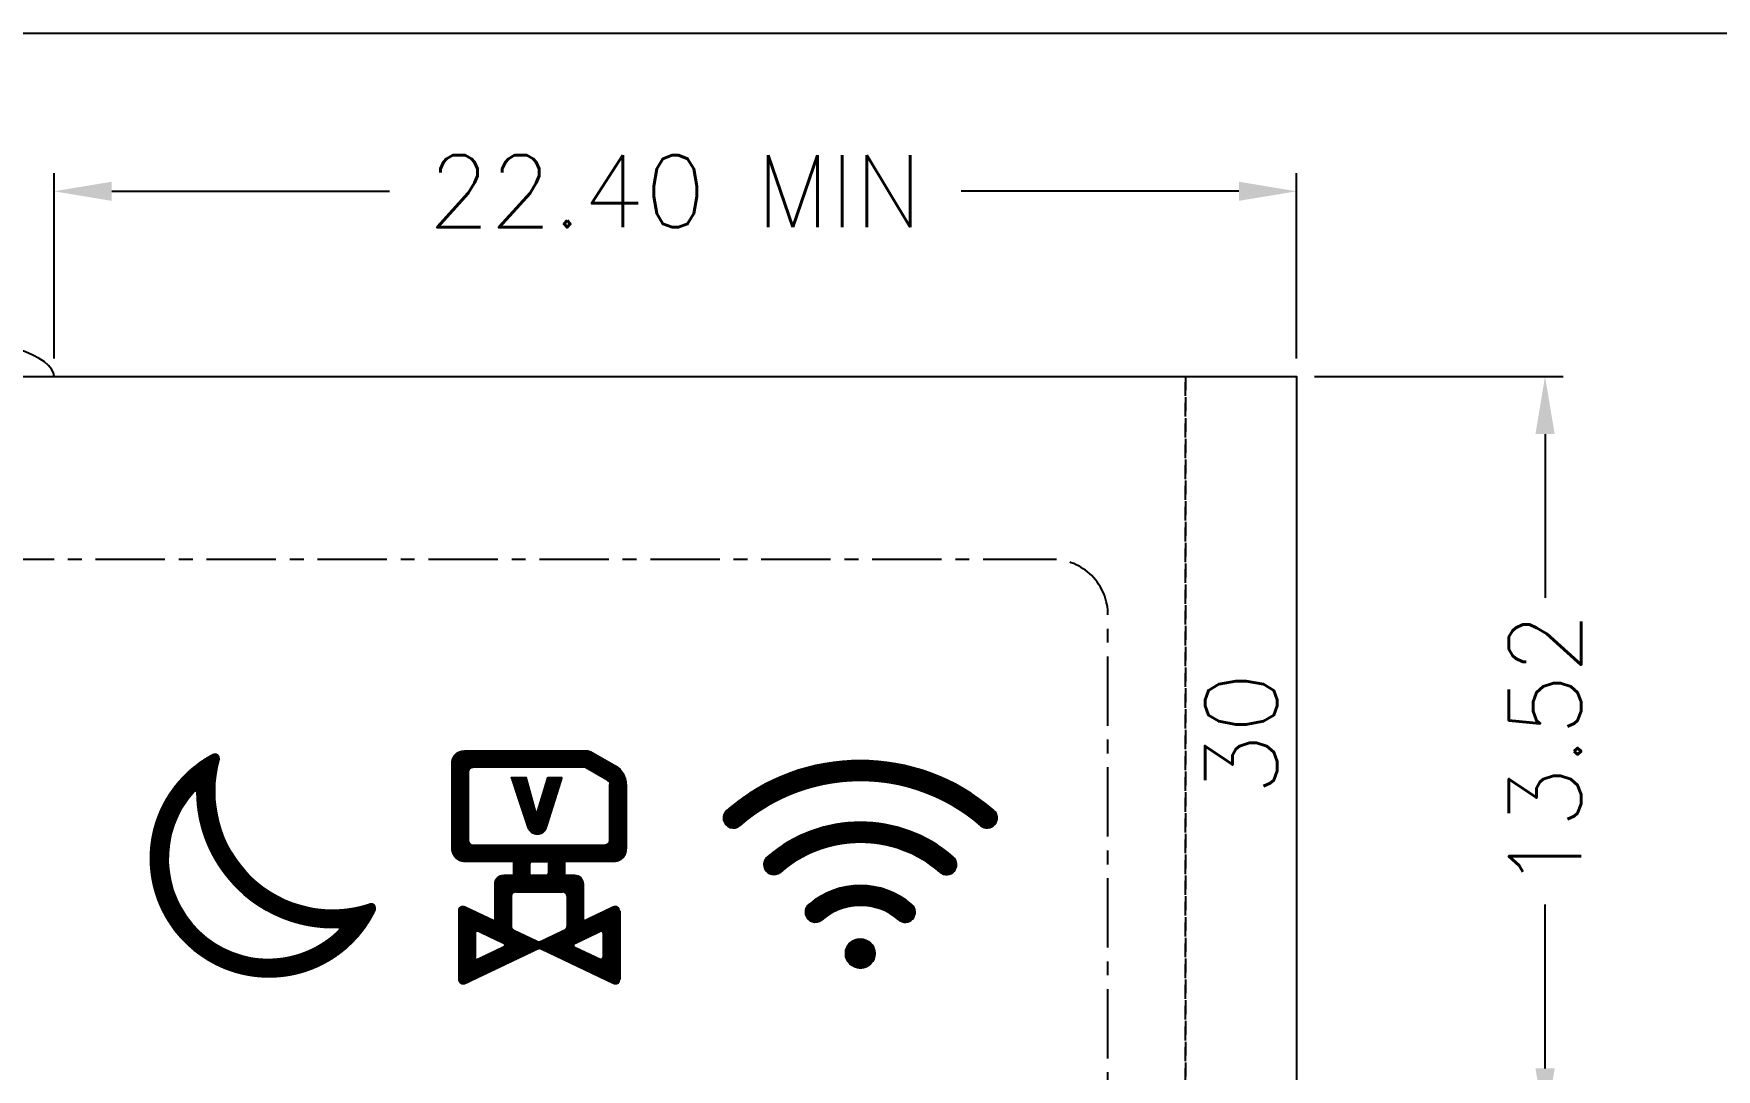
# Model space of a CAD drawing. Header units: millimetres. Extents: x 1826 to 2116, y 1670 to 1795.
# Drawn here: x 1921.2 to 1951.54, y 1776.48 to 1795.16 of the extents above; entities that cross this region are included whole.
import ezdxf
from ezdxf.enums import TextEntityAlignment as Align

# ---------------------------------------------------------------- set-up
doc = ezdxf.new("R2010")
doc.units = ezdxf.units.MM
doc.linetypes.add('CENTER', pattern=[2, 1.25, -0.25, 0.25, -0.25])
doc.linetypes.add('DASHED2', pattern=[0.375, 0.25, -0.125])
for name, color, linetype in [('05___PRT_ALL_DTM_CSYS', 7, 'Continuous'), ('DIM', 3, 'Continuous'), ('DWG', 7, 'Continuous')]:
    doc.layers.add(name, color=color, linetype=linetype)
doc.styles.add('ROMANS', font='romans.shx')
doc.dimstyles.new('LCDDIM', dxfattribs={"dimtxt": 0.85, "dimasz": 0.68, "dimexe": 0.2125, "dimexo": 0.2125, "dimgap": 0.17, "dimtad": 0, "dimzin": 0, "dimdsep": 46, "dimtxsty": 'ROMANS', "dimcen": 2.5, "dimadec": 0, "dimazin": 0, "dimtfac": 1, "dimtofl": 0, "dimtmove": 0, "dimatfit": 0, "dimfxl": 0, "dimarcsym": 0})

# ---------------------------------------------------------------- blocks, each defined once
blk = doc.blocks.new('*D4')
at = {"layer": 'DEFPOINTS', "color": 0, "transparency": 16777216}
for p in [(1943.969, 1792.316), (1921.569, 1788.976), (1943.969, 1788.976)]:
    blk.add_point(p, dxfattribs=at)
at = {"layer": 'DIM', "color": 0, "lineweight": -2, "transparency": 16777216}
for p, q in [((1921.569, 1789.301), (1921.569, 1792.641)), ((1943.969, 1789.301), (1943.969, 1792.641)), ((1922.609, 1792.316), (1927.619, 1792.316)), ((1942.929, 1792.316), (1937.92, 1792.316))]:
    blk.add_line(p, q, dxfattribs=at)
at = {"layer": 'DIM', "color": 0, "transparency": 16777216}
for points in [[(1922.609, 1792.489), (1922.609, 1792.143), (1921.569, 1792.316)], [(1942.929, 1792.489), (1942.929, 1792.143), (1943.969, 1792.316)]]:
    blk.add_solid(points, dxfattribs=at)
at = {"layer": 'DIM', "color": 0, "transparency": 16777216, "insert": (1932.769, 1792.316), "char_height": 1.3, "attachment_point": 5, "style": 'ROMANS'}
blk.add_mtext('22.40 MIN', dxfattribs=at)
blk = doc.blocks.new('*D5')
at = {"layer": 'DEFPOINTS', "color": 0, "transparency": 16777216}
for p in [(1911.569, 1792.316), (1911.569, 1788.976), (1921.569, 1788.976)]:
    blk.add_point(p, dxfattribs=at)
at = {"layer": 'DIM', "color": 0, "lineweight": -2, "transparency": 16777216}
for p, q in [((1911.569, 1789.301), (1911.569, 1792.641)), ((1921.569, 1789.301), (1921.569, 1792.641)), ((1910.529, 1792.316), (1909.489, 1792.316)), ((1922.609, 1792.316), (1923.649, 1792.316))]:
    blk.add_line(p, q, dxfattribs=at)
at = {"layer": 'DIM', "color": 0, "transparency": 16777216}
for points in [[(1910.529, 1792.489), (1910.529, 1792.143), (1911.569, 1792.316)], [(1922.609, 1792.489), (1922.609, 1792.143), (1921.569, 1792.316)]]:
    blk.add_solid(points, dxfattribs=at)
at = {"layer": 'DIM', "color": 0, "transparency": 16777216, "insert": (1904.091, 1792.316), "char_height": 1.3, "attachment_point": 5, "style": 'ROMANS'}
blk.add_mtext('MAX 10.00', dxfattribs=at)
blk = doc.blocks.new('*D18')
at = {"layer": 'DEFPOINTS', "color": 0, "transparency": 16777216}
for p in [(1943.969, 1788.976), (1948.449, 1788.976), (1943.769, 1775.456)]:
    blk.add_point(p, dxfattribs=at)
at = {"layer": 'DIM', "color": 0, "lineweight": -2, "transparency": 16777216}
for p, q in [((1944.294, 1788.976), (1948.774, 1788.976)), ((1948.449, 1787.936), (1948.449, 1784.983)), ((1948.449, 1776.496), (1948.449, 1779.449)), ((1944.094, 1775.456), (1948.774, 1775.456))]:
    blk.add_line(p, q, dxfattribs=at)
at = {"layer": 'DIM', "color": 0, "transparency": 16777216}
for points in [[(1948.276, 1787.936), (1948.623, 1787.936), (1948.449, 1788.976)], [(1948.276, 1776.496), (1948.623, 1776.496), (1948.449, 1775.456)]]:
    blk.add_solid(points, dxfattribs=at)
at = {"layer": 'DIM', "color": 0, "transparency": 16777216, "insert": (1948.449, 1782.216), "char_height": 1.3, "attachment_point": 5, "rotation": 90, "style": 'ROMANS'}
blk.add_mtext('13.52', dxfattribs=at)

msp = doc.modelspace()

# ---------------------------------------------------------------- hatches: boundary and pattern name
h = msp.add_hatch()
h.set_pattern_fill('ANSI31', color=256, scale=0.01)
h.set_pattern_definition([(45, (5652.2000366, 8773.5143429), (-0.00088388347648, 0.00088388347648), [])])
h.paths.add_polyline_path([(1924.546, 1782.068, 0.66148), (1924.434, 1782.158, 1.37923), (1927.359, 1779.354, 0.66148), (1927.264, 1779.462, -0.601431)])
h.paths.add_polyline_path([(1926.684, 1779.036, -0.684716), (1926.706, 1778.985, -0.969973), (1924.093, 1781.491, -0.684716), (1924.145, 1781.471, 0.422969)], flags=16)
h = msp.add_hatch()
h.set_pattern_fill('ANSI31', color=256, scale=0.009975)
h.set_pattern_definition([(45, (8618.1928627, 10599.1324811), (-0.00088167376779, 0.00088167376779), [])])
h.paths.add_polyline_path([(1930.781, 1780.229), (1931.662, 1780.229, 0.414214), (1931.89, 1780.457), (1931.89, 1781.617, 0.267949), (1931.701, 1781.946), (1931.254, 1782.203, 0.131652), (1931.174, 1782.225), (1928.968, 1782.225, 0.414214), (1928.74, 1781.997), (1928.74, 1780.457, 0.414214), (1928.968, 1780.229), (1929.849, 1780.229), (1929.849, 1779.981), (1929.675, 1779.981, 0.414214), (1929.514, 1779.819), (1929.514, 1779.156), (1928.98, 1779.411, 0.551425), (1928.864, 1779.338), (1928.864, 1778.101, 0.551425), (1928.98, 1778.028), (1930.281, 1778.648, -0.22622), (1930.35, 1778.648), (1931.651, 1778.028, 0.551425), (1931.766, 1778.101), (1931.766, 1779.338, 0.551425), (1931.651, 1779.411), (1931.117, 1779.156), (1931.117, 1779.819, 0.414214), (1930.955, 1779.981), (1930.781, 1779.981)])
h.paths.add_polyline_path([(1930.781, 1780.528), (1929.119, 1780.528, -0.414214), (1929.04, 1780.608), (1929.04, 1781.846, -0.414214), (1929.119, 1781.926), (1931.137, 1781.926), (1931.551, 1781.687, -0.267949), (1931.591, 1781.617), (1931.591, 1780.608, -0.414214), (1931.511, 1780.528)], flags=16)
h.paths.add_polyline_path([(1930.482, 1780.199), (1930.482, 1780.01, -0.414214), (1930.452, 1779.981), (1930.178, 1779.981, -0.414214), (1930.149, 1780.01), (1930.149, 1780.199, -0.414214), (1930.178, 1780.229), (1930.452, 1780.229, -0.414214)], flags=16)
h.paths.add_polyline_path([(1930.738, 1779.681, -0.414214), (1930.818, 1779.602), (1930.818, 1779.064, -0.289137), (1930.772, 1778.992), (1930.35, 1778.79, -0.22622), (1930.281, 1778.79), (1929.858, 1778.992, -0.289137), (1929.813, 1779.064), (1929.813, 1779.602, -0.414214), (1929.893, 1779.681)], flags=16)
h.paths.add_polyline_path([(1931.424, 1778.971, -0.551943), (1931.467, 1778.944), (1931.467, 1778.494, -0.551425), (1931.424, 1778.467), (1930.954, 1778.691, -0.630473), (1930.954, 1778.745)], flags=16)
h.paths.add_polyline_path([(1929.678, 1778.746, -0.630799), (1929.678, 1778.692), (1929.206, 1778.467, -0.551425), (1929.164, 1778.494), (1929.164, 1778.944, -0.551639), (1929.206, 1778.971)], flags=16)
h = msp.add_hatch()
h.set_pattern_fill('ANSI31', color=256, scale=0.009408)
h.set_pattern_definition([(45, (3609.7528515, 4952.3397899), (-0.00083155757468, 0.00083155757468), [])])
h.paths.add_polyline_path([(1933.699, 1781.148, 1), (1933.933, 1780.878, -0.37367), (1938.274, 1780.878, 1), (1938.508, 1781.148, 0.37367)])
h.paths.add_polyline_path([(1934.429, 1780.307, 1), (1934.663, 1780.037, -0.37367), (1937.544, 1780.037, 1), (1937.778, 1780.307, 0.37367)])
h.paths.add_polyline_path([(1936.797, 1779.178, 1), (1937.031, 1779.448, 0.37367), (1935.176, 1779.448, 1), (1935.41, 1779.178, -0.37367)])
h.paths.add_polyline_path([(1935.84, 1778.569, 1), (1936.367, 1778.569, 1)])
h = msp.add_hatch()
h.set_pattern_fill('ANSI31', color=256, scale=0.01)
h.set_pattern_definition([(45, (8628.706701, 10620.899383), (-0.00088388347648, 0.00088388347648), [])])
h.paths.add_polyline_path([(1930.269, 1781.087), (1930.084, 1781.744), (1929.81, 1781.744), (1930.107, 1780.844, 0.72864), (1930.449, 1780.846), (1930.732, 1781.744), (1930.469, 1781.744)])

# ---------------------------------------------------------------- linework, layer by layer
for p, q in [((1921.569, 1788.976), (1921.569, 1788.976)), ((1931.591, 1780.608), (1931.591, 1781.617)), ((1931.89, 1780.457), (1931.89, 1781.617)), ((1930.178, 1780.229), (1930.452, 1780.229)), ((1930.178, 1779.981), (1930.452, 1779.981)), ((1929.893, 1779.681), (1930.738, 1779.681)), ((1931.766, 1779.338), (1931.766, 1778.101)), ((1931.467, 1778.944), (1931.467, 1778.494))]:
    msp.add_line(p, q)
at = {"linetype": 'DASHED2'}
for p, q in [((1941.969, 1726.376), (1941.969, 1788.976)), ((1941.969, 1788.976), (1941.969, 1726.376))]:
    msp.add_line(p, q, dxfattribs=at)
for points in [[(2006.407, 1669.996), (2006.407, 1795.159), (1825.615, 1795.159), (1825.615, 1669.996)], [(1943.969, 1726.376), (1889.169, 1726.376), (1889.169, 1788.976), (1943.969, 1788.976)]]:
    msp.add_lwpolyline(points, close=True)
at = {"linetype": 'CENTER'}
msp.add_lwpolyline([(1940.569, 1730.676), (1940.569, 1784.676, 0.414214), (1939.569, 1785.676), (1893.569, 1785.676, 0.414214), (1892.569, 1784.676), (1892.569, 1730.676, 0.414214), (1893.569, 1729.676), (1939.569, 1729.676, 0.414214)], format="xyb", close=True, dxfattribs=at)
at = {"lineweight": 0}
for centre, radius, start, end in [((1925.438, 1780.278), 2.131, 118.0886, 334.3138), ((1924.471, 1782.089), 0.078, 344.1532, 118.0886), ((1926.596, 1781.486), 2.131, 164.1532, 288.2492), ((1931.511, 1781.617), 0.0798, 0, 60), ((1931.511, 1781.617), 0.379, 0, 60), ((1925.438, 1780.278), 1.811, 137.9477, 314.4547), ((1924.115, 1781.471), 0.03, 0.3475, 137.9477), ((1926.596, 1781.486), 2.451, 180.3475, 272.0549), ((1930.452, 1780.199), 0.0299, 0, 90), ((1930.178, 1780.01), 0.0299, 180, 270), ((1929.893, 1779.602), 0.0798, 90, 180), ((1927.288, 1779.388), 0.078, 334.3138, 108.2492), ((1926.685, 1779.006), 0.03, 314.4547, 92.0549)]:
    msp.add_arc(centre, radius, start, end, dxfattribs=at)
for centre, radius, start, end in [((1933.816, 1781.013), 0.179, 130.9784, 310.9784), ((1938.391, 1781.013), 0.179, 229.0216, 49.0216), ((1931.511, 1780.608), 0.0798, 270, 0), ((1930.178, 1780.199), 0.0299, 90, 180), ((1934.546, 1780.172), 0.179, 130.9784, 310.9784), ((1937.661, 1780.172), 0.179, 229.0216, 49.0216), ((1930.452, 1780.01), 0.0299, 270, 0), ((1930.738, 1779.602), 0.0798, 0, 90), ((1935.293, 1779.313), 0.179, 130.9784, 310.9784), ((1936.914, 1779.313), 0.179, 229.0216, 49.0216), ((1931.437, 1778.944), 0.0299, 0, 115.5848), ((1931.437, 1778.494), 0.0299, 244.5062, 0)]:
    msp.add_arc(centre, radius, start, end)
msp.add_ellipse((1916.569, 1788.976), major_axis=(5, 0), ratio=0.2, start_param=0, end_param=3.141593)
at = {"layer": '05___PRT_ALL_DTM_CSYS'}
msp.add_circle((1936.104, 1778.569), 0.263, dxfattribs=at)
for radius in [3.667, 3.31, 2.554, 2.196, 1.415, 1.057]:
    msp.add_arc((1936.104, 1778.379), radius, 49.0216, 130.9784, dxfattribs=at)
at = {"layer": 'DWG', "lineweight": 0}
for p, q in [((1928.74, 1781.997), (1928.74, 1780.457)), ((1931.174, 1782.225), (1928.968, 1782.225)), ((1931.701, 1781.946), (1931.254, 1782.203)), ((1929.04, 1781.846), (1929.04, 1780.608)), ((1931.115, 1781.926), (1929.119, 1781.926)), ((1929.81, 1781.744), (1930.107, 1780.844)), ((1930.084, 1781.744), (1929.81, 1781.744)), ((1930.269, 1781.087), (1930.084, 1781.744)), ((1930.469, 1781.744), (1930.269, 1781.087)), ((1930.449, 1780.846), (1930.732, 1781.744)), ((1930.732, 1781.744), (1930.469, 1781.744)), ((1931.551, 1781.687), (1931.155, 1781.915)), ((1929.119, 1780.528), (1930.781, 1780.528)), ((1930.781, 1780.528), (1931.511, 1780.528)), ((1928.968, 1780.229), (1929.849, 1780.229)), ((1929.849, 1780.229), (1929.849, 1779.981)), ((1930.149, 1780.199), (1930.149, 1780.01)), ((1930.482, 1780.01), (1930.482, 1780.199)), ((1930.781, 1780.229), (1931.662, 1780.229)), ((1930.781, 1779.981), (1930.781, 1780.229)), ((1929.849, 1779.981), (1929.675, 1779.981)), ((1930.955, 1779.981), (1930.781, 1779.981)), ((1929.514, 1779.819), (1929.514, 1779.156)), ((1929.813, 1779.602), (1929.813, 1779.064)), ((1930.818, 1779.064), (1930.818, 1779.602)), ((1931.117, 1779.156), (1931.117, 1779.819)), ((1928.864, 1779.338), (1928.864, 1778.101)), ((1929.514, 1779.156), (1928.98, 1779.411)), ((1931.651, 1779.411), (1931.117, 1779.156)), ((1929.164, 1778.944), (1929.164, 1778.494)), ((1929.678, 1778.746), (1929.206, 1778.971)), ((1930.281, 1778.79), (1929.858, 1778.992)), ((1930.772, 1778.992), (1930.35, 1778.79)), ((1931.424, 1778.971), (1930.954, 1778.745)), ((1928.98, 1778.028), (1930.281, 1778.648)), ((1929.206, 1778.467), (1929.678, 1778.692)), ((1930.35, 1778.648), (1931.651, 1778.028)), ((1930.954, 1778.691), (1931.424, 1778.467))]:
    msp.add_line(p, q, dxfattribs=at)
for centre, radius, start, end in [((1928.968, 1781.997), 0.228, 90, 180), ((1931.174, 1782.063), 0.162, 60, 90), ((1929.119, 1781.846), 0.0798, 90, 180), ((1931.115, 1781.846), 0.0798, 60, 90), ((1930.278, 1780.9), 0.18, 198.2317, 342.5461), ((1928.968, 1780.457), 0.228, 180, 270), ((1929.119, 1780.608), 0.0798, 180, 270), ((1931.662, 1780.457), 0.228, 270, 0), ((1929.675, 1779.819), 0.162, 90, 180), ((1930.955, 1779.819), 0.162, 0, 90), ((1928.945, 1779.338), 0.0809, 64.5062, 180), ((1931.685, 1779.338), 0.0809, 0, 115.4938), ((1929.193, 1778.944), 0.0299, 64.4686, 180), ((1929.893, 1779.064), 0.0798, 180, 244.5062), ((1930.738, 1779.064), 0.0798, 295.4938, 0), ((1929.665, 1778.719), 0.0299, 295.4938, 64.4686), ((1930.315, 1778.862), 0.0798, 244.5062, 295.4938), ((1930.315, 1778.576), 0.0798, 64.5062, 115.4938), ((1930.967, 1778.718), 0.0299, 115.5848, 244.5062), ((1929.193, 1778.494), 0.0299, 180, 295.4938), ((1928.945, 1778.101), 0.0809, 180, 295.4938), ((1931.685, 1778.101), 0.0809, 244.5062, 0)]:
    msp.add_arc(centre, radius, start, end, dxfattribs=at)

# ---------------------------------------------------------------- texts
at = {"style": 'ROMANS'}
msp.add_text('30', height=1.3, rotation=90, dxfattribs=at).set_placement((1942.969, 1782.533), align=Align.MIDDLE)

# ---------------------------------------------------------------- dimensions: what is measured, and where the dimension line sits
at = {"layer": 'DIM'}
for base, p2, text, picture, middle in [((1911.569, 1792.316), (1911.569, 1788.976), 'MAX <>', '*D5', (1904.091, 1792.316)), ((1943.969, 1792.316), (1943.969, 1788.976), '<> MIN', '*D4', (1932.769, 1792.316))]:
    dim = msp.add_linear_dim(base=base, p1=(1921.569, 1788.976), p2=p2, angle=180, text=text, dimstyle='LCDDIM', override={"dimtxt": 1.3, "dimasz": 1.04, "dimexe": 0.325, "dimexo": 0.325, "dimgap": 0.26}, dxfattribs=at)
    dim.commit()
    dim.dimension.update_dxf_attribs({"geometry": picture, "text_midpoint": middle})
dim = msp.add_linear_dim(base=(1948.449, 1788.976), p1=(1943.769, 1775.456), p2=(1943.969, 1788.976), angle=90, dimstyle='LCDDIM', override={"dimtxt": 1.3, "dimasz": 1.04, "dimexe": 0.325, "dimexo": 0.325, "dimgap": 0.26}, dxfattribs=at)
dim.commit()
dim.dimension.update_dxf_attribs({"geometry": '*D18', "text_midpoint": (1948.449, 1782.216)})

doc.saveas('drawing.dxf')
